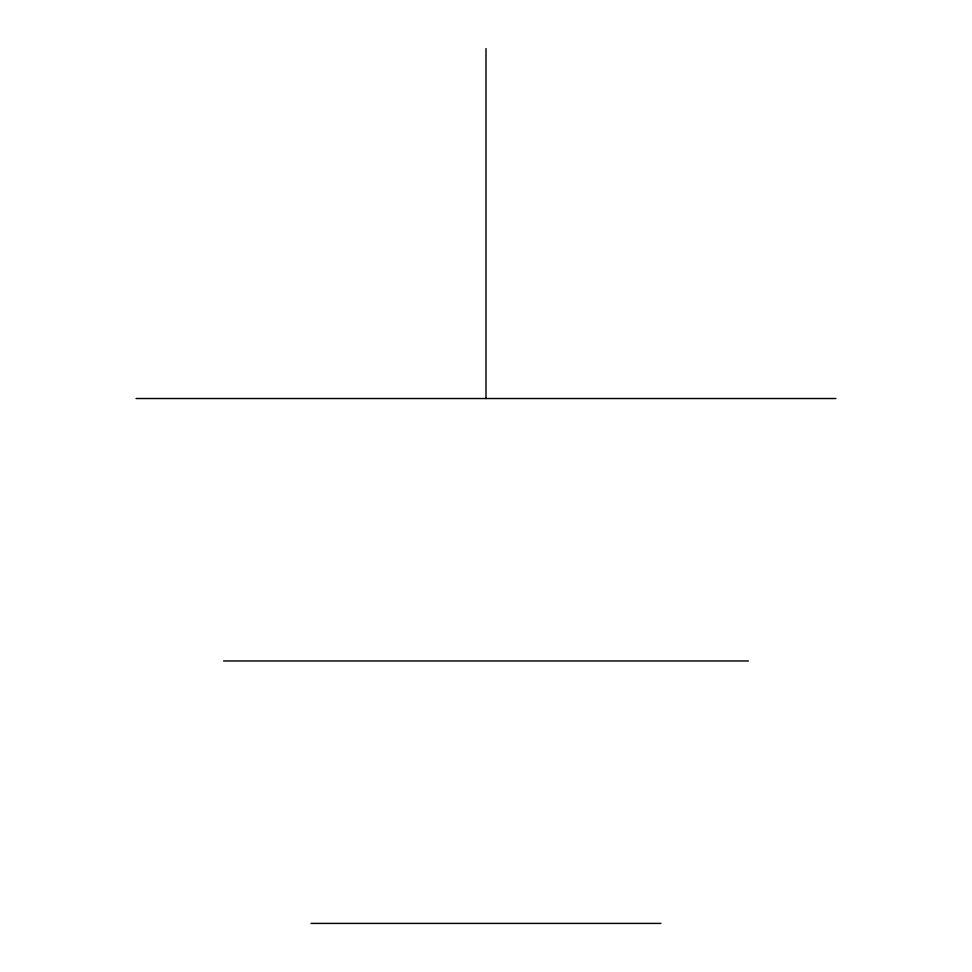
<?xml version="1.0" encoding="UTF-8"?>
<svg xmlns="http://www.w3.org/2000/svg" width="972" height="972" viewBox="0 0 972 972"><rect width="100%" height="100%" fill="white"/><g stroke="black" fill="none" stroke-linecap="round" stroke-linejoin="round"><path stroke-width="1.46" d="M136.08 398.52L835.92 398.52M223.56 660.96L748.44 660.96M311.04 923.4L660.96 923.4M486 48.6L486 398.52"/></g></svg>
